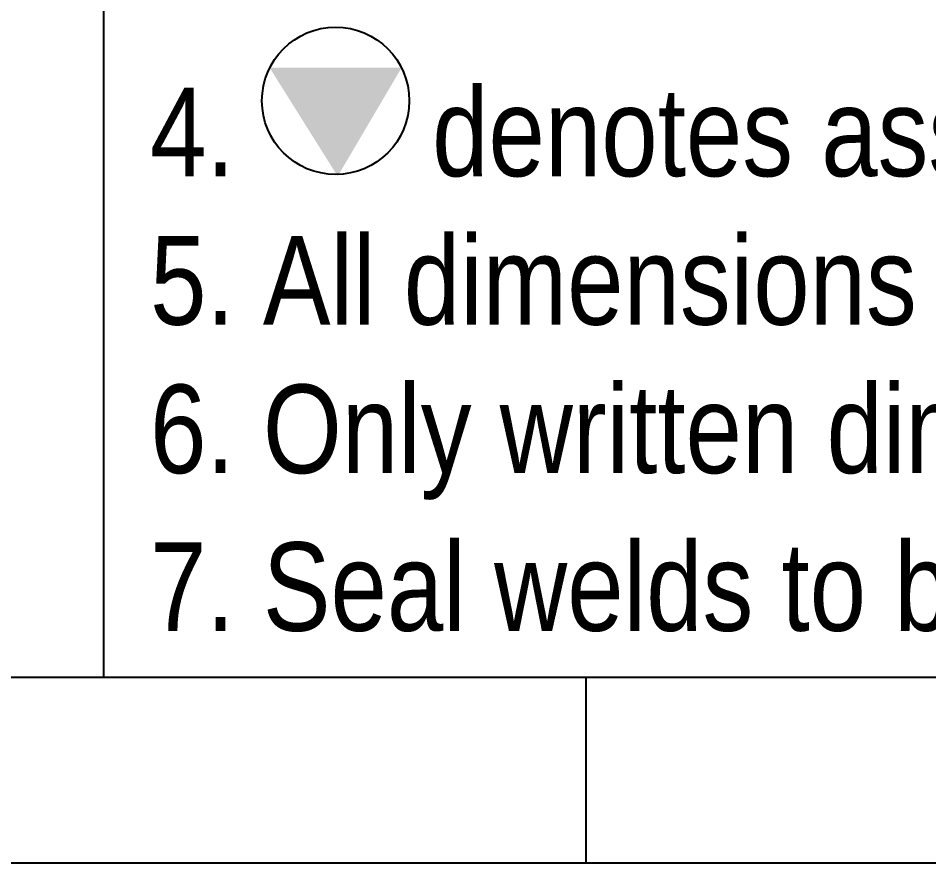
# Model space of a CAD drawing. Header units: millimetres. Extents: x -229 to 612, y -264 to 330.
# Drawn here: x 299.2 to 323.74, y -263.65 to -240.89 of the extents above; entities that cross this region are included whole.
import ezdxf

# ---------------------------------------------------------------- set-up
doc = ezdxf.new("R2010")
doc.units = ezdxf.units.MM
doc.styles.add('Arial Narrow', font='ARIALN.TTF', dxfattribs={"height": 0.2})

# ---------------------------------------------------------------- blocks, each defined once
blk = doc.blocks.new('Unknown-43779754-1177')
at = {"color": 5, "linetype": 'Continuous'}
for p, q in [((-224.497, -258.651), (606.503, -258.651)), ((-229.497, -263.651), (611.503, -263.651))]:
    blk.add_line(p, q, dxfattribs=at)
at = {"color": 7, "linetype": 'Continuous'}
blk.add_line((314.503, -263.651), (314.503, -258.651), dxfattribs=at)
blk = doc.blocks.new('0_TCM_4503_AIVD_AD_NOTE_BLOCK-43779754-14248')
at = {"linetype": 'Continuous'}
blk.add_hatch(color=7, dxfattribs=at).paths.add_polyline_path([(309.529, -242.229), (307.808, -245.151), (305.976, -242.229)])
at = {"color": 4, "linetype": 'Continuous'}
blk.add_line((301.503, -258.651), (301.503, -173.651), dxfattribs=at)
at = {"color": 7, "linetype": 'Continuous'}
blk.add_circle((307.753, -243.118), 1.985, dxfattribs=at)
at = {"color": 7, "linetype": 'Continuous', "style": 'Arial Narrow'}
for s, p in [('4.       denotes assembly orientation mark', (302.753, -245.151)), ('5. All dimensions and coordinates are in millimeters, elevations in meters', (302.753, -249.151)), ('6. Only written dimension shall be followed, drawing shall not be scaled off', (302.753, -253.151)), ('7. Seal welds to be provided as per document 4503-XI-SW-T0000001', (302.753, -257.401))]:
    blk.add_text(s, height=2.38607, dxfattribs=at).set_placement(p)

msp = doc.modelspace()

# ---------------------------------------------------------------- block references
for name in ['Unknown-43779754-1177', '0_TCM_4503_AIVD_AD_NOTE_BLOCK-43779754-14248']:
    msp.add_blockref(name, (0, 0))

doc.saveas('drawing.dxf')
